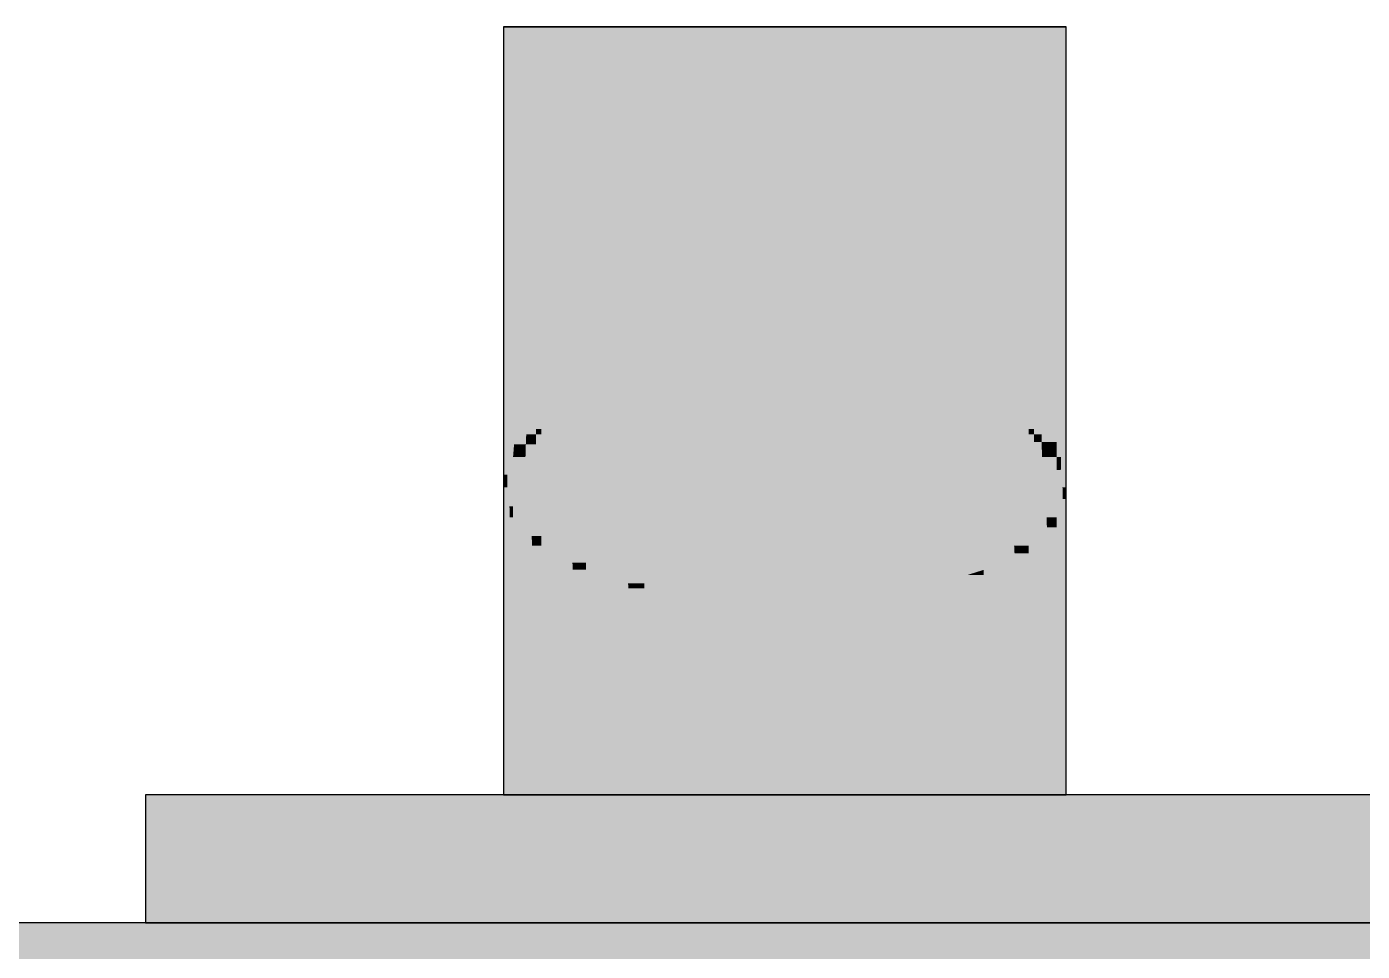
# Model space of a CAD drawing. Extents: x 0 to 756, y -25 to 420.
# Drawn here: x 330.607 to 331.651, y 313.811 to 314.533 of the extents above; entities that cross this region are included whole.
import ezdxf

# ---------------------------------------------------------------- set-up
doc = ezdxf.new("R2010")
doc.units = 0
doc.layers.get('0').update_dxf_attribs({"lineweight": 25})
doc.layers.add('0-Shading', color=7, linetype='Continuous', lineweight=25)

# ---------------------------------------------------------------- blocks, each defined once
blk = doc.blocks.new('Shading-A0T78ONBOY', base_point=(329.6628, 313.8124))
at = {"layer": '0-Shading', "color": 252, "true_color": 0x909090}
for points in [[(330.9825, 314.183), (330.9794, 314.183), (330.9869, 314.533)], [(330.9794, 314.183), (330.9869, 314.533), (330.9794, 314.533)], [(330.9839, 314.1732), (330.9794, 314.1732), (330.9794, 314.533)], [(330.9841, 314.1584), (330.9869, 314.533), (330.9794, 314.533)], [(330.9869, 314.1968), (330.9827, 314.1968), (330.9869, 314.533)], [(330.9869, 314.1584), (330.9841, 314.1584), (330.9869, 314.533)], [(331.4152, 314.1968), (331.4119, 314.1968), (331.4194, 314.533)], [(331.4119, 314.1968), (331.4194, 314.533), (331.4119, 314.533)], [(331.4164, 314.1732), (331.4194, 314.533), (331.4119, 314.533)], [(331.4165, 314.1641), (331.4119, 314.1641), (331.4119, 314.533)], [(331.4194, 314.1868), (331.4151, 314.1868), (331.4194, 314.533)], [(331.4194, 314.1732), (331.4164, 314.1732), (331.4194, 314.533)], [(330.9825, 314.183), (330.9869, 314.183), (330.9869, 314.1968)], [(330.9825, 314.183), (330.9869, 314.1968), (330.9827, 314.1968)], [(331.4151, 314.1868), (331.4119, 314.1868), (331.4119, 314.1968)], [(331.4151, 314.1868), (331.4152, 314.1968), (331.4119, 314.1968)], [(330.9824, 314.1732), (330.9794, 314.1732), (330.9825, 314.183)], [(330.9794, 313.933), (330.9869, 313.933), (330.9825, 314.183)], [(330.9794, 314.1732), (330.9825, 314.183), (330.9794, 314.183)], [(330.9869, 313.933), (330.9825, 314.183), (330.9869, 314.183)], [(331.4119, 313.933), (331.4151, 314.1868), (331.4119, 314.1868)], [(331.4149, 314.1732), (331.4194, 314.1732), (331.4151, 314.1868)], [(331.4194, 314.1732), (331.4194, 314.1868), (331.4151, 314.1868)], [(330.9794, 313.933), (330.9824, 314.1732), (330.9794, 314.1732)], [(330.9794, 314.1584), (330.9841, 314.1584), (330.9794, 314.1732)], [(330.9841, 314.1584), (330.9839, 314.1732), (330.9794, 314.1732)], [(331.4119, 313.933), (331.4194, 313.933), (331.4149, 314.1732)], [(331.4194, 313.933), (331.4149, 314.1732), (331.4194, 314.1732)], [(331.4165, 314.1641), (331.4194, 314.1732), (331.4164, 314.1732)], [(331.4194, 314.1641), (331.4165, 314.1641), (331.4194, 314.1732)], [(330.9794, 313.933), (330.9869, 313.933), (330.9794, 314.1584)], [(330.9869, 313.933), (330.9794, 314.1584), (330.9841, 314.1584)], [(330.9869, 314.1496), (330.9842, 314.1496), (330.9841, 314.1584)], [(330.9869, 314.1496), (330.9869, 314.1584), (330.9841, 314.1584)], [(331.4119, 314.1496), (331.4167, 314.1496), (331.4165, 314.1641)], [(331.4119, 314.1496), (331.4165, 314.1641), (331.4119, 314.1641)], [(331.4194, 313.933), (331.4194, 314.1641), (331.4165, 314.1641)], [(330.9869, 313.933), (330.9869, 314.1496), (330.9842, 314.1496)], [(331.4119, 313.933), (331.4194, 313.933), (331.4119, 314.1496)], [(331.4194, 313.933), (331.4119, 314.1496), (331.4167, 314.1496)], [(330.8503, 313.8318), (330.4979, 313.8318), (330.8546, 313.8326)], [(330.4979, 313.8318), (330.8546, 313.8326), (330.5051, 313.8326)], [(330.8502, 313.8318), (330.8503, 313.8318), (330.4979, 313.8318)], [(331.0986, 313.8318), (330.8502, 313.8318), (331.101, 313.8326)], [(330.8502, 313.8318), (331.101, 313.8326), (330.8546, 313.8326)], [(331.0985, 313.8318), (331.0986, 313.8318), (330.8502, 313.8318)], [(339.0366, 313.8318), (331.0985, 313.8318), (338.9904, 313.8326)], [(331.0985, 313.8318), (338.9904, 313.8326), (331.101, 313.8326)], [(339.0846, 313.831), (339.0366, 313.8318), (331.0985, 313.8318)], [(338.9904, 313.8326), (331.101, 313.8326), (338.9833, 313.8327)]]:
    blk.add_solid(points, dxfattribs=at)
at = {"layer": '0-Shading', "color": 253, "true_color": 0xb0b0b0}
for points in [[(331.0047, 314.4199), (330.9869, 314.4199), (331.0047, 314.533)], [(330.9869, 314.4199), (331.0047, 314.533), (330.9869, 314.533)], [(331.0009, 314.1496), (330.9869, 314.1496), (330.9869, 314.533)], [(331.0015, 314.135), (331.0089, 314.533), (330.9869, 314.533)], [(331.0089, 314.135), (331.0015, 314.135), (331.0089, 314.533)], [(331.0089, 314.4199), (331.0047, 314.4199), (331.0089, 314.533)], [(331.0047, 314.4199), (331.0089, 314.533), (331.0047, 314.533)], [(331.3941, 314.2188), (331.3899, 314.2188), (331.3941, 314.533)], [(331.3899, 314.2188), (331.3941, 314.533), (331.3899, 314.533)], [(331.404, 314.1496), (331.4119, 314.533), (331.3899, 314.533)], [(331.4042, 314.1419), (331.3899, 314.1419), (331.3899, 314.533)], [(331.4002, 314.2146), (331.3941, 314.2146), (331.4119, 314.533)], [(331.3941, 314.2146), (331.4119, 314.533), (331.3941, 314.533)], [(331.4119, 314.2086), (331.4, 314.2086), (331.4119, 314.533)], [(331.4119, 314.1496), (331.404, 314.1496), (331.4119, 314.533)], [(330.9869, 314.1968), (331.0047, 314.4199), (330.9869, 314.4199)], [(330.9969, 314.2068), (330.9877, 314.2068), (331.0047, 314.4199)], [(331.0047, 314.2146), (330.9972, 314.2146), (331.0047, 314.4199)], [(331.0089, 314.2188), (331.0047, 314.2188), (331.0089, 314.4199)], [(331.0047, 314.2188), (331.0089, 314.4199), (331.0047, 314.4199)], [(330.9969, 314.2068), (331.0047, 314.2068), (331.0047, 314.2146)], [(330.9969, 314.2068), (331.0047, 314.2146), (330.9972, 314.2146)], [(331.0047, 314.2146), (331.0089, 314.2146), (331.0089, 314.2188)], [(331.0047, 314.2146), (331.0089, 314.2188), (331.0047, 314.2188)], [(331.0047, 313.933), (331.0089, 313.933), (331.0047, 314.2146)], [(331.0089, 313.933), (331.0047, 314.2146), (331.0089, 314.2146)], [(331.3941, 314.2146), (331.3899, 314.2146), (331.3899, 314.2188)], [(331.3941, 314.2146), (331.3941, 314.2188), (331.3899, 314.2188)], [(331.3941, 314.046), (331.3899, 314.046), (331.3941, 314.2146)], [(331.3899, 314.046), (331.3941, 314.2146), (331.3899, 314.2146)], [(331.4, 314.2086), (331.3941, 314.2086), (331.3941, 314.2146)], [(331.4, 314.2086), (331.4002, 314.2146), (331.3941, 314.2146)], [(331.3941, 314.046), (331.4, 314.2086), (331.3941, 314.2086)], [(331.3941, 314.046), (331.407, 314.046), (331.4, 314.2086)], [(331.4119, 314.1968), (331.4005, 314.1968), (331.4, 314.2086)], [(331.4119, 314.1968), (331.4119, 314.2086), (331.4, 314.2086)], [(330.9966, 314.1968), (330.9869, 314.1968), (330.9969, 314.2068)], [(330.9869, 313.933), (331.0047, 313.933), (330.9969, 314.2068)], [(330.9869, 314.1968), (330.9969, 314.2068), (330.9877, 314.2068)], [(331.0047, 313.933), (330.9969, 314.2068), (331.0047, 314.2068)], [(330.9869, 313.933), (330.9966, 314.1968), (330.9869, 314.1968)], [(331.4119, 313.933), (331.4119, 314.1968), (331.4005, 314.1968)], [(330.9869, 314.135), (331.0015, 314.135), (330.9869, 314.1496)], [(331.0015, 314.135), (331.0009, 314.1496), (330.9869, 314.1496)], [(331.4042, 314.1419), (331.4119, 314.1496), (331.404, 314.1496)], [(331.4119, 314.1419), (331.4042, 314.1419), (331.4119, 314.1496)], [(331.3899, 314.1276), (331.4048, 314.1276), (331.4042, 314.1419)], [(331.3899, 314.1276), (331.4042, 314.1419), (331.3899, 314.1419)], [(331.4119, 313.933), (331.4119, 314.1419), (331.4042, 314.1419)], [(330.9869, 313.933), (331.0089, 313.933), (330.9869, 314.135)], [(331.0089, 313.933), (330.9869, 314.135), (331.0015, 314.135)], [(331.0089, 314.1276), (331.0017, 314.1276), (331.0015, 314.135)], [(331.0089, 314.1276), (331.0089, 314.135), (331.0015, 314.135)], [(331.0089, 313.933), (331.0089, 314.1276), (331.0017, 314.1276)], [(331.3899, 313.933), (331.4119, 313.933), (331.3899, 314.1276)], [(331.4119, 313.933), (331.3899, 314.1276), (331.4048, 314.1276)], [(331.3899, 313.933), (331.3941, 314.046), (331.3899, 314.046)], [(331.3899, 313.933), (331.3941, 313.933), (331.3941, 314.046)], [(331.3941, 313.933), (331.4119, 313.933), (331.3941, 314.046)], [(331.4119, 313.933), (331.3941, 314.046), (331.407, 314.046)], [(352.7394, 313.8245), (328.7309, 313.8245), (352.7394, 313.826)], [(328.7309, 313.8245), (352.7394, 313.826), (328.7314, 313.826)], [(352.7394, 313.8195), (352.7394, 313.8245), (328.7309, 313.8245)], [(352.7394, 313.826), (328.7314, 313.826), (352.7394, 313.8295)], [(330.8292, 313.8241), (330.462, 313.8241), (330.8331, 313.8262)], [(330.462, 313.8241), (330.8331, 313.8262), (330.4687, 313.8262)], [(330.8291, 313.824), (330.8292, 313.8241), (330.462, 313.8241)], [(330.8331, 313.8262), (330.4687, 313.8262), (330.8332, 313.8263)], [(331.0872, 313.824), (330.8291, 313.824), (331.0894, 313.8263)], [(330.8291, 313.824), (331.0894, 313.8263), (330.8332, 313.8263)], [(331.0871, 313.824), (331.0872, 313.824), (330.8291, 313.824)], [(331.0894, 313.8263), (330.8332, 313.8263), (331.0894, 313.8263)], [(339.2537, 313.824), (331.0871, 313.824), (339.2106, 313.8263)], [(331.0871, 313.824), (339.2106, 313.8263), (331.0894, 313.8263)], [(339.2844, 313.8223), (339.2537, 313.824), (331.0871, 313.824)], [(339.2106, 313.8263), (331.0894, 313.8263), (339.1888, 313.8275)]]:
    blk.add_solid(points, dxfattribs=at)
at = {"layer": '0-Shading', "color": 254, "true_color": 0xcdcdcd}
for points in [[(331.0261, 314.228), (331.0089, 314.228), (331.0438, 314.533)], [(331.0089, 314.228), (331.0438, 314.533), (331.0089, 314.533)], [(331.0325, 314.1276), (331.0089, 314.1276), (331.0089, 314.533)], [(331.0333, 314.1144), (331.0438, 314.533), (331.0089, 314.533)], [(331.0438, 314.2376), (331.0266, 314.2376), (331.0438, 314.533)], [(331.0438, 314.1144), (331.0333, 314.1144), (331.0438, 314.533)], [(331.3727, 314.2376), (331.3549, 314.2376), (331.3899, 314.533)], [(331.3549, 314.2376), (331.3899, 314.533), (331.3549, 314.533)], [(331.3786, 314.1276), (331.3899, 314.533), (331.3549, 314.533)], [(331.3789, 314.1217), (331.3549, 314.1217), (331.3549, 314.533)], [(331.3899, 314.2283), (331.3722, 314.2283), (331.3899, 314.533)], [(331.3899, 314.1276), (331.3786, 314.1276), (331.3899, 314.533)], [(331.0261, 314.228), (331.0438, 314.228), (331.0438, 314.2376)], [(331.0261, 314.228), (331.0438, 314.2376), (331.0266, 314.2376)], [(331.3722, 314.2283), (331.3549, 314.2283), (331.3549, 314.2376)], [(331.3722, 314.2283), (331.3727, 314.2376), (331.3549, 314.2376)], [(331.0089, 313.933), (331.0438, 313.933), (331.0261, 314.228)], [(331.0255, 314.2188), (331.0089, 314.2188), (331.0261, 314.228)], [(331.0089, 314.2188), (331.0261, 314.228), (331.0089, 314.228)], [(331.0438, 313.933), (331.0261, 314.228), (331.0438, 314.228)], [(331.3549, 313.933), (331.3722, 314.2283), (331.3549, 314.2283)], [(331.3716, 314.2188), (331.3899, 314.2188), (331.3722, 314.2283)], [(331.3899, 314.2188), (331.3899, 314.2283), (331.3722, 314.2283)], [(331.0089, 313.933), (331.0255, 314.2188), (331.0089, 314.2188)], [(331.3549, 313.933), (331.3899, 313.933), (331.3716, 314.2188)], [(331.3899, 313.933), (331.3716, 314.2188), (331.3899, 314.2188)], [(331.0089, 314.1144), (331.0333, 314.1144), (331.0089, 314.1276)], [(331.0333, 314.1144), (331.0325, 314.1276), (331.0089, 314.1276)], [(331.3789, 314.1217), (331.3899, 314.1276), (331.3786, 314.1276)], [(331.3899, 314.1217), (331.3789, 314.1217), (331.3899, 314.1276)], [(331.3549, 314.1087), (331.3797, 314.1087), (331.3789, 314.1217)], [(331.3549, 314.1087), (331.3789, 314.1217), (331.3549, 314.1217)], [(331.3899, 313.933), (331.3899, 314.1217), (331.3789, 314.1217)], [(331.0089, 313.933), (331.0438, 313.933), (331.0089, 314.1144)], [(331.0438, 313.933), (331.0089, 314.1144), (331.0333, 314.1144)], [(331.0438, 314.1087), (331.0336, 314.1087), (331.0333, 314.1144)], [(331.0438, 314.1087), (331.0438, 314.1144), (331.0333, 314.1144)], [(331.0438, 313.933), (331.0438, 314.1087), (331.0336, 314.1087)], [(331.3549, 313.933), (331.3899, 313.933), (331.3549, 314.1087)], [(331.3899, 313.933), (331.3549, 314.1087), (331.3797, 314.1087)], [(330.8251, 313.8329), (330.8251, 313.933), (330.7823, 313.933)], [(330.7823, 313.8329), (330.8251, 313.8329), (330.7823, 313.933)], [(340.8116, 313.8142), (328.7285, 313.8142), (328.7289, 313.8166)], [(332.777, 313.8124), (340.8116, 313.8142), (328.7285, 313.8142)], [(352.7394, 313.8166), (328.7289, 313.8166), (352.7394, 313.8195)], [(352.7394, 313.8119), (352.7394, 313.8166), (328.7289, 313.8166)], [(330.8154, 313.8135), (330.4386, 313.8135), (330.8188, 313.8168)], [(330.4386, 313.8135), (330.8188, 313.8168), (330.4442, 313.8168)], [(330.8152, 313.8133), (330.8154, 313.8135), (330.4386, 313.8135)], [(330.8188, 313.8168), (330.4442, 313.8168), (330.8188, 313.8169)], [(331.0797, 313.8133), (330.8152, 313.8133), (331.0816, 313.8169)], [(330.8152, 313.8133), (331.0816, 313.8169), (330.8188, 313.8169)], [(331.0797, 313.8132), (331.0797, 313.8133), (330.8152, 313.8133)], [(331.0816, 313.8169), (330.8188, 313.8169), (331.0816, 313.8169)], [(339.3934, 313.8132), (331.0797, 313.8132), (339.3469, 313.8179)], [(331.0797, 313.8132), (337.5753, 313.8169), (331.0816, 313.8169)], [(332.777, 313.8124), (339.3934, 313.8132), (331.0797, 313.8132)], [(337.5753, 313.8169), (331.0816, 313.8169), (339.3469, 313.8179)]]:
    blk.add_solid(points, dxfattribs=at)
at = {"layer": '0-Shading', "color": 254, "true_color": 0xe4e4e4}
for points in [[(331.0675, 314.2451), (331.0438, 314.2451), (331.0894, 314.533)], [(331.0438, 314.2451), (331.0894, 314.533), (331.0438, 314.533)], [(331.076, 314.1087), (331.0438, 314.1087), (331.0438, 314.533)], [(331.0768, 314.0982), (331.0894, 314.533), (331.0438, 314.533)], [(331.0894, 314.2521), (331.0681, 314.2521), (331.0894, 314.533)], [(331.0894, 314.0982), (331.0768, 314.0982), (331.0894, 314.533)], [(331.3336, 314.2521), (331.3094, 314.2521), (331.3549, 314.533)], [(331.3094, 314.2521), (331.3549, 314.533), (331.3094, 314.533)], [(331.3416, 314.1087), (331.3549, 314.533), (331.3094, 314.533)], [(331.3419, 314.1046), (331.3094, 314.1046), (331.3094, 314.533)], [(331.3549, 314.2446), (331.3331, 314.2446), (331.3549, 314.533)], [(331.3549, 314.1087), (331.3416, 314.1087), (331.3549, 314.533)], [(331.0675, 314.2451), (331.0894, 314.2451), (331.0894, 314.2521)], [(331.0675, 314.2451), (331.0894, 314.2521), (331.0681, 314.2521)], [(331.3331, 314.2446), (331.3094, 314.2446), (331.3094, 314.2521)], [(331.3331, 314.2446), (331.3336, 314.2521), (331.3094, 314.2521)], [(331.067, 314.2376), (331.0438, 314.2376), (331.0675, 314.2451)], [(331.0438, 313.933), (331.0894, 313.933), (331.0675, 314.2451)], [(331.0438, 314.2376), (331.0675, 314.2451), (331.0438, 314.2451)], [(331.0894, 313.933), (331.0675, 314.2451), (331.0894, 314.2451)], [(331.3094, 313.933), (331.3331, 314.2446), (331.3094, 314.2446)], [(331.3325, 314.2376), (331.3549, 314.2376), (331.3331, 314.2446)], [(331.3549, 314.2376), (331.3549, 314.2446), (331.3331, 314.2446)], [(331.0438, 313.933), (331.067, 314.2376), (331.0438, 314.2376)], [(331.3094, 313.933), (331.3549, 313.933), (331.3325, 314.2376)], [(331.3549, 313.933), (331.3325, 314.2376), (331.3549, 314.2376)], [(331.0438, 314.0982), (331.0768, 314.0982), (331.0438, 314.1087)], [(331.0768, 314.0982), (331.076, 314.1087), (331.0438, 314.1087)], [(331.3094, 314.0943), (331.3427, 314.0943), (331.3419, 314.1046)], [(331.3094, 314.0943), (331.3419, 314.1046), (331.3094, 314.1046)], [(331.3419, 314.1046), (331.3549, 314.1087), (331.3416, 314.1087)], [(331.3549, 314.1046), (331.3419, 314.1046), (331.3549, 314.1087)], [(331.3549, 313.933), (331.3549, 314.1046), (331.3419, 314.1046)], [(331.0438, 313.933), (331.0894, 313.933), (331.0438, 314.0982)], [(331.0894, 313.933), (331.0438, 314.0982), (331.0768, 314.0982)], [(331.0894, 314.0943), (331.0771, 314.0943), (331.0768, 314.0982)], [(331.0894, 314.0943), (331.0894, 314.0982), (331.0768, 314.0982)], [(331.0894, 313.933), (331.0894, 314.0943), (331.0771, 314.0943)], [(331.3094, 313.933), (331.3549, 313.933), (331.3094, 314.0943)], [(331.3549, 313.933), (331.3094, 314.0943), (331.3427, 314.0943)], [(331.4751, 313.8329), (331.5328, 313.933), (331.4751, 313.933)], [(331.4751, 313.8329), (331.5328, 313.8329), (331.5328, 313.933)]]:
    blk.add_solid(points, dxfattribs=at)
at = {"layer": '0-Shading', "color": 7, "true_color": 0xf5f5f5}
for points in [[(331.118, 314.257), (331.0894, 314.257), (331.1425, 314.533)], [(331.0894, 314.257), (331.1425, 314.533), (331.0894, 314.533)], [(331.1282, 314.0943), (331.0894, 314.0943), (331.0894, 314.533)], [(331.1288, 314.0875), (331.1425, 314.533), (331.0894, 314.533)], [(331.1425, 314.2612), (331.1184, 314.2612), (331.1425, 314.533)], [(331.1425, 314.0875), (331.1288, 314.0875), (331.1425, 314.533)], [(331.2854, 314.2612), (331.2563, 314.2612), (331.3094, 314.533)], [(331.2563, 314.2612), (331.3094, 314.533), (331.2563, 314.533)], [(331.2951, 314.0943), (331.3094, 314.533), (331.2563, 314.533)], [(331.2953, 314.0919), (331.2563, 314.0919), (331.2563, 314.533)], [(331.3094, 314.2563), (331.2849, 314.2563), (331.3094, 314.533)], [(331.3094, 314.0943), (331.2951, 314.0943), (331.3094, 314.533)], [(331.118, 314.257), (331.1425, 314.257), (331.1425, 314.2612)], [(331.118, 314.257), (331.1425, 314.2612), (331.1184, 314.2612)], [(331.2849, 314.2563), (331.2563, 314.2563), (331.2563, 314.2612)], [(331.2849, 314.2563), (331.2854, 314.2612), (331.2563, 314.2612)], [(331.1176, 314.2521), (331.0894, 314.2521), (331.118, 314.257)], [(331.0894, 313.933), (331.1425, 313.933), (331.118, 314.257)], [(331.0894, 314.2521), (331.118, 314.257), (331.0894, 314.257)], [(331.0894, 313.933), (331.1176, 314.2521), (331.0894, 314.2521)], [(331.1425, 313.933), (331.118, 314.257), (331.1425, 314.257)], [(331.2563, 313.933), (331.2849, 314.2563), (331.2563, 314.2563)], [(331.2563, 313.933), (331.3094, 313.933), (331.2846, 314.2521)], [(331.2846, 314.2521), (331.3094, 314.2521), (331.2849, 314.2563)], [(331.3094, 313.933), (331.2846, 314.2521), (331.3094, 314.2521)], [(331.3094, 314.2521), (331.3094, 314.2563), (331.2849, 314.2563)], [(331.0894, 314.0875), (331.1288, 314.0875), (331.0894, 314.0943)], [(331.1288, 314.0875), (331.1282, 314.0943), (331.0894, 314.0943)], [(331.2953, 314.0919), (331.3094, 314.0943), (331.2951, 314.0943)], [(331.3094, 314.0919), (331.2953, 314.0919), (331.3094, 314.0943)], [(331.0894, 313.933), (331.1425, 313.933), (331.0894, 314.0875)], [(331.1425, 313.933), (331.0894, 314.0875), (331.1288, 314.0875)], [(331.1425, 314.0851), (331.129, 314.0851), (331.1288, 314.0875)], [(331.1425, 314.0851), (331.1425, 314.0875), (331.1288, 314.0875)], [(331.1425, 313.933), (331.1425, 314.0851), (331.129, 314.0851)], [(331.2563, 314.0851), (331.2959, 314.0851), (331.2953, 314.0919)], [(331.2563, 314.0851), (331.2953, 314.0919), (331.2563, 314.0919)], [(331.2563, 313.933), (331.3094, 313.933), (331.2563, 314.0851)], [(331.3094, 313.933), (331.2563, 314.0851), (331.2959, 314.0851)], [(331.3094, 313.933), (331.3094, 314.0919), (331.2953, 314.0919)], [(330.976, 313.8329), (331.0411, 313.8329), (331.0411, 313.933)], [(330.976, 313.8329), (331.0411, 313.933), (330.976, 313.933)]]:
    blk.add_solid(points, dxfattribs=at)
at = {"layer": '0-Shading', "color": 7, "true_color": 0xfdfdfd}
for points in [[(331.1738, 314.2629), (331.1425, 314.2629), (331.1994, 314.533)], [(331.1425, 314.2629), (331.1994, 314.533), (331.1425, 314.533)], [(331.185, 314.0851), (331.1425, 314.0851), (331.1425, 314.533)], [(331.1852, 314.0828), (331.1994, 314.533), (331.1425, 314.533)], [(331.1994, 314.2643), (331.1739, 314.2643), (331.1994, 314.533)], [(331.1994, 314.0828), (331.1852, 314.0828), (331.1994, 314.533)], [(331.2308, 314.2643), (331.1994, 314.2643), (331.2563, 314.533)], [(331.1994, 314.2643), (331.2563, 314.533), (331.1994, 314.533)], [(331.2419, 314.0851), (331.2563, 314.533), (331.1994, 314.533)], [(331.242, 314.0844), (331.1994, 314.0844), (331.1994, 314.533)], [(331.2563, 314.2626), (331.2307, 314.2626), (331.2563, 314.533)], [(331.2563, 314.0851), (331.2419, 314.0851), (331.2563, 314.533)], [(331.1736, 314.2612), (331.1425, 314.2612), (331.1738, 314.2629)], [(331.1425, 313.933), (331.1994, 313.933), (331.1738, 314.2629)], [(331.1425, 314.2612), (331.1738, 314.2629), (331.1425, 314.2629)], [(331.1425, 313.933), (331.1736, 314.2612), (331.1425, 314.2612)], [(331.1738, 314.2629), (331.1994, 314.2629), (331.1994, 314.2643)], [(331.1738, 314.2629), (331.1994, 314.2643), (331.1739, 314.2643)], [(331.1994, 313.933), (331.1738, 314.2629), (331.1994, 314.2629)], [(331.2307, 314.2626), (331.1994, 314.2626), (331.1994, 314.2643)], [(331.2307, 314.2626), (331.2308, 314.2643), (331.1994, 314.2643)], [(331.1994, 313.933), (331.2307, 314.2626), (331.1994, 314.2626)], [(331.1994, 313.933), (331.2563, 313.933), (331.2305, 314.2612)], [(331.2305, 314.2612), (331.2563, 314.2612), (331.2307, 314.2626)], [(331.2563, 313.933), (331.2305, 314.2612), (331.2563, 314.2612)], [(331.2563, 314.2612), (331.2563, 314.2626), (331.2307, 314.2626)], [(331.1425, 314.0828), (331.1852, 314.0828), (331.1425, 314.0851)], [(331.1852, 314.0828), (331.185, 314.0851), (331.1425, 314.0851)], [(331.1994, 314.0821), (331.2422, 314.0821), (331.242, 314.0844)], [(331.1994, 314.0821), (331.242, 314.0844), (331.1994, 314.0844)], [(331.242, 314.0844), (331.2563, 314.0851), (331.2419, 314.0851)], [(331.2563, 314.0844), (331.242, 314.0844), (331.2563, 314.0851)], [(331.2563, 313.933), (331.2563, 314.0844), (331.242, 314.0844)], [(331.1425, 313.933), (331.1994, 313.933), (331.1425, 314.0828)], [(331.1994, 313.933), (331.1425, 314.0828), (331.1852, 314.0828)], [(331.1994, 314.0821), (331.1853, 314.0821), (331.1852, 314.0828)], [(331.1994, 314.0821), (331.1994, 314.0828), (331.1852, 314.0828)], [(331.1994, 313.933), (331.1994, 314.0821), (331.1853, 314.0821)], [(331.1994, 313.933), (331.2563, 313.933), (331.1994, 314.0821)], [(331.2563, 313.933), (331.1994, 314.0821), (331.2422, 314.0821)], [(331.2497, 313.8329), (331.3191, 313.8329), (331.3191, 313.933)], [(331.2497, 313.8329), (331.3191, 313.933), (331.2497, 313.933)]]:
    blk.add_solid(points, dxfattribs=at)
at = {"layer": '0-Shading', "color": 252, "true_color": 0x858585}
for points in [[(330.6995, 313.8329), (330.703, 313.933), (330.6995, 313.933)], [(330.6995, 313.8329), (330.703, 313.8329), (330.703, 313.933)], [(328.7351, 313.8326), (346.6652, 313.8329), (328.7361, 313.8329)], [(346.6652, 313.8329), (328.7361, 313.8329), (348.1594, 313.8329)], [(328.7361, 313.8329), (348.1594, 313.8329), (329.1594, 313.8329)], [(330.5051, 313.8326), (330.8546, 313.8326), (330.5151, 313.8329)], [(330.8546, 313.8326), (330.5151, 313.8329), (330.8605, 313.8329)], [(330.8546, 313.8326), (331.101, 313.8326), (330.8605, 313.8329)], [(331.101, 313.8326), (330.8605, 313.8329), (331.1041, 313.8329)], [(338.9833, 313.8327), (331.1021, 313.8327), (338.9471, 313.8329)], [(331.1021, 313.8327), (338.9471, 313.8329), (331.1041, 313.8329)], [(331.101, 313.8326), (338.9833, 313.8327), (331.1021, 313.8327)]]:
    blk.add_solid(points, dxfattribs=at)
at = {"layer": '0-Shading', "color": 252, "true_color": 0x8b8b8b}
for points in [[(330.7059, 313.8329), (330.7059, 313.933), (330.6995, 313.933)], [(330.6995, 313.8329), (330.7059, 313.8329), (330.6995, 313.933)]]:
    blk.add_solid(points, dxfattribs=at)
at = {"layer": '0-Shading', "color": 252, "true_color": 0x979797}
for points in [[(330.703, 313.8755), (330.7107, 313.8755), (330.703, 313.933)], [(330.7107, 313.8755), (330.7107, 313.933), (330.703, 313.933)], [(330.7164, 313.8755), (330.7107, 313.8755), (330.7164, 313.933)], [(330.7107, 313.8755), (330.7164, 313.933), (330.7107, 313.933)], [(330.703, 313.8329), (330.7107, 313.8329), (330.703, 313.8755)], [(330.7107, 313.8329), (330.703, 313.8755), (330.7107, 313.8755)], [(330.7107, 313.8329), (330.7164, 313.8329), (330.7107, 313.8755)], [(330.7164, 313.8329), (330.7164, 313.8755), (330.7107, 313.8755)]]:
    blk.add_solid(points, dxfattribs=at)
at = {"layer": '0-Shading', "color": 253, "true_color": 0x9c9c9c}
for points in [[(330.722, 313.8329), (330.722, 313.933), (330.7059, 313.933)], [(330.7059, 313.8329), (330.722, 313.8329), (330.7059, 313.933)]]:
    blk.add_solid(points, dxfattribs=at)
at = {"layer": '0-Shading', "color": 253, "true_color": 0xa9a9a9}
for points in [[(330.7262, 313.8754), (330.7164, 313.8754), (330.7262, 313.933)], [(330.7164, 313.8754), (330.7262, 313.933), (330.7164, 313.933)], [(330.7262, 313.8754), (330.7394, 313.8754), (330.7394, 313.933)], [(330.7262, 313.8754), (330.7394, 313.933), (330.7262, 313.933)], [(330.7164, 313.8329), (330.7262, 313.8754), (330.7164, 313.8754)], [(330.7164, 313.8329), (330.7262, 313.8329), (330.7262, 313.8754)], [(330.7262, 313.8329), (330.7394, 313.8329), (330.7262, 313.8754)], [(330.7394, 313.8329), (330.7262, 313.8754), (330.7394, 313.8754)]]:
    blk.add_solid(points, dxfattribs=at)
at = {"layer": '0-Shading', "color": 253, "true_color": 0xadadad}
for points in [[(330.7255, 313.8465), (330.722, 313.8465), (330.7255, 313.933)], [(330.722, 313.8465), (330.7255, 313.933), (330.722, 313.933)], [(330.7255, 313.8465), (330.7477, 313.8465), (330.7477, 313.933)], [(330.7255, 313.8465), (330.7477, 313.933), (330.7255, 313.933)], [(330.722, 313.8329), (330.7255, 313.8329), (330.7255, 313.8465)], [(330.722, 313.8329), (330.7255, 313.8465), (330.722, 313.8465)], [(330.7255, 313.8329), (330.7477, 313.8329), (330.7255, 313.8465)], [(330.7477, 313.8329), (330.7255, 313.8465), (330.7477, 313.8465)]]:
    blk.add_solid(points, dxfattribs=at)
at = {"layer": '0-Shading', "color": 9, "true_color": 0xb9b9b9}
for points in [[(330.7394, 313.8329), (330.7715, 313.933), (330.7394, 313.933)], [(330.7394, 313.8329), (330.7715, 313.8329), (330.7715, 313.933)], [(331.626, 313.8329), (331.6594, 313.8329), (331.626, 313.933)], [(331.6594, 313.8329), (331.6594, 313.933), (331.626, 313.933)]]:
    blk.add_solid(points, dxfattribs=at)
at = {"layer": '0-Shading', "color": 9, "true_color": 0xbebebe}
for points in [[(330.7823, 313.8329), (330.7823, 313.933), (330.7477, 313.933)], [(330.7477, 313.8329), (330.7823, 313.8329), (330.7477, 313.933)]]:
    blk.add_solid(points, dxfattribs=at)
at = {"layer": '0-Shading', "color": 9, "true_color": 0xc8c8c8}
for points in [[(330.7829, 313.861), (330.7715, 313.861), (330.7829, 313.933)], [(330.7715, 313.861), (330.7829, 313.933), (330.7715, 313.933)], [(330.7829, 313.861), (330.8121, 313.861), (330.8121, 313.933)], [(330.7829, 313.861), (330.8121, 313.933), (330.7829, 313.933)], [(330.7715, 313.8329), (330.7829, 313.861), (330.7715, 313.861)], [(330.7715, 313.8329), (330.7829, 313.8329), (330.7829, 313.861)], [(330.7829, 313.8329), (330.8121, 313.8329), (330.7829, 313.861)], [(330.8121, 313.8329), (330.7829, 313.861), (330.8121, 313.861)]]:
    blk.add_solid(points, dxfattribs=at)
at = {"layer": '0-Shading', "color": 254, "true_color": 0xd6d6d6}
for points in [[(330.8604, 313.8329), (330.8604, 313.933), (330.8121, 313.933)], [(330.8121, 313.8329), (330.8604, 313.8329), (330.8121, 313.933)]]:
    blk.add_solid(points, dxfattribs=at)
at = {"layer": '0-Shading', "color": 254, "true_color": 0xdadada}
for points in [[(330.8754, 313.8329), (330.8754, 313.933), (330.8251, 313.933)], [(330.8251, 313.8329), (330.8754, 313.8329), (330.8251, 313.933)]]:
    blk.add_solid(points, dxfattribs=at)
at = {"layer": '0-Shading', "color": 254, "true_color": 0xe3e3e3}
for points in [[(330.8678, 313.8464), (330.8604, 313.8464), (330.8678, 313.933)], [(330.8604, 313.8464), (330.8678, 313.933), (330.8604, 313.933)], [(330.8678, 313.8464), (330.9154, 313.8464), (330.9154, 313.933)], [(330.8678, 313.8464), (330.9154, 313.933), (330.8678, 313.933)], [(330.8604, 313.8329), (330.8678, 313.8464), (330.8604, 313.8464)], [(330.8604, 313.8329), (330.8678, 313.8329), (330.8678, 313.8464)], [(330.8678, 313.8329), (330.9154, 313.8329), (330.8678, 313.8464)], [(330.9154, 313.8329), (330.8678, 313.8464), (330.9154, 313.8464)]]:
    blk.add_solid(points, dxfattribs=at)
at = {"layer": '0-Shading', "color": 254, "true_color": 0xe6e6e6}
for points in [[(330.8754, 313.8329), (330.9322, 313.8329), (330.9322, 313.933)], [(330.8754, 313.8329), (330.9322, 313.933), (330.8754, 313.933)]]:
    blk.add_solid(points, dxfattribs=at)
at = {"layer": '0-Shading', "color": 7, "true_color": 0xededed}
for points in [[(330.9154, 313.8329), (330.976, 313.933), (330.9154, 313.933)], [(330.9154, 313.8329), (330.976, 313.8329), (330.976, 313.933)]]:
    blk.add_solid(points, dxfattribs=at)
at = {"layer": '0-Shading', "color": 7, "true_color": 0xefefef}
for points in [[(330.9942, 313.8329), (330.9942, 313.933), (330.9322, 313.933)], [(330.9322, 313.8329), (330.9942, 313.8329), (330.9322, 313.933)]]:
    blk.add_solid(points, dxfattribs=at)
at = {"layer": '0-Shading', "color": 7, "true_color": 0xf7f7f7}
for points in [[(331.0603, 313.8329), (331.0603, 313.933), (330.9942, 313.933)], [(330.9942, 313.8329), (331.0603, 313.8329), (330.9942, 313.933)]]:
    blk.add_solid(points, dxfattribs=at)
at = {"layer": '0-Shading', "color": 7, "true_color": 0xfafafa}
for points in [[(331.099, 313.9178), (331.0411, 313.9178), (331.099, 313.933)], [(331.0411, 313.9178), (331.099, 313.933), (331.0411, 313.933)], [(331.099, 313.9178), (331.1093, 313.9178), (331.1093, 313.933)], [(331.099, 313.9178), (331.1093, 313.933), (331.099, 313.933)], [(331.0411, 313.8329), (331.099, 313.9178), (331.0411, 313.9178)], [(331.0411, 313.8329), (331.099, 313.8329), (331.099, 313.9178)], [(331.099, 313.8329), (331.1093, 313.8329), (331.099, 313.9178)], [(331.1093, 313.8329), (331.099, 313.9178), (331.1093, 313.9178)]]:
    blk.add_solid(points, dxfattribs=at)
at = {"layer": '0-Shading', "color": 7, "true_color": 0xfcfcfc}
for points in [[(331.1292, 313.8329), (331.1292, 313.933), (331.0603, 313.933)], [(331.0603, 313.8329), (331.1292, 313.8329), (331.0603, 313.933)]]:
    blk.add_solid(points, dxfattribs=at)
at = {"layer": '0-Shading', "color": 7, "true_color": 0xfefefe}
for points in [[(331.1793, 313.8329), (331.1793, 313.933), (331.1093, 313.933)], [(331.1093, 313.8329), (331.1793, 313.8329), (331.1093, 313.933)], [(331.1292, 313.8329), (331.1994, 313.933), (331.1292, 313.933)], [(331.1292, 313.8329), (331.1994, 313.8329), (331.1994, 313.933)], [(331.2292, 313.9038), (331.1793, 313.9038), (331.2292, 313.933)], [(331.1793, 313.9038), (331.2292, 313.933), (331.1793, 313.933)], [(331.1994, 313.8329), (331.2721, 313.933), (331.1994, 313.933)], [(331.1994, 313.8329), (331.2721, 313.8329), (331.2721, 313.933)], [(331.2292, 313.9038), (331.2497, 313.9038), (331.2497, 313.933)], [(331.2292, 313.9038), (331.2497, 313.933), (331.2292, 313.933)], [(331.1793, 313.8329), (331.2292, 313.9038), (331.1793, 313.9038)], [(331.1793, 313.8329), (331.2292, 313.8329), (331.2292, 313.9038)], [(331.2292, 313.8329), (331.2497, 313.8329), (331.2292, 313.9038)], [(331.2497, 313.8329), (331.2292, 313.9038), (331.2497, 313.9038)]]:
    blk.add_solid(points, dxfattribs=at)
at = {"layer": '0-Shading', "color": 7, "true_color": 0xfbfbfb}
for points in [[(331.2721, 313.8329), (331.3433, 313.8329), (331.2721, 313.933)], [(331.3433, 313.8329), (331.3433, 313.933), (331.2721, 313.933)]]:
    blk.add_solid(points, dxfattribs=at)
at = {"layer": '0-Shading', "color": 7, "true_color": 0xf8f8f8}
for points in [[(331.3191, 313.8329), (331.3861, 313.8329), (331.3861, 313.933)], [(331.3191, 313.8329), (331.3861, 313.933), (331.3191, 313.933)]]:
    blk.add_solid(points, dxfattribs=at)
at = {"layer": '0-Shading', "color": 7, "true_color": 0xf6f6f6}
for points in [[(331.3433, 313.8329), (331.4115, 313.8329), (331.3433, 313.933)], [(331.4115, 313.8329), (331.4115, 313.933), (331.3433, 313.933)]]:
    blk.add_solid(points, dxfattribs=at)
at = {"layer": '0-Shading', "color": 7, "true_color": 0xf2f2f2}
for points in [[(331.4494, 313.8329), (331.4494, 313.933), (331.3861, 313.933)], [(331.3861, 313.8329), (331.4494, 313.8329), (331.3861, 313.933)]]:
    blk.add_solid(points, dxfattribs=at)
at = {"layer": '0-Shading', "color": 7, "true_color": 0xeeeeee}
for points in [[(331.4115, 313.8329), (331.4751, 313.8329), (331.4115, 313.933)], [(331.4751, 313.8329), (331.4751, 313.933), (331.4115, 313.933)]]:
    blk.add_solid(points, dxfattribs=at)
at = {"layer": '0-Shading', "color": 254, "true_color": 0xe9e9e9}
for points in [[(331.4494, 313.8329), (331.5078, 313.8329), (331.5078, 313.933)], [(331.4494, 313.8329), (331.5078, 313.933), (331.4494, 313.933)]]:
    blk.add_solid(points, dxfattribs=at)
at = {"layer": '0-Shading', "color": 254, "true_color": 0xdedede}
for points in [[(331.5078, 313.8329), (331.56, 313.933), (331.5078, 313.933)], [(331.5078, 313.8329), (331.56, 313.8329), (331.56, 313.933)]]:
    blk.add_solid(points, dxfattribs=at)
at = {"layer": '0-Shading', "color": 254, "true_color": 0xd8d8d8}
for points in [[(331.5328, 313.8329), (331.5835, 313.8329), (331.5328, 313.933)], [(331.5835, 313.8329), (331.5835, 313.933), (331.5328, 313.933)]]:
    blk.add_solid(points, dxfattribs=at)
at = {"layer": '0-Shading', "color": 254, "true_color": 0xd1d1d1}
for points in [[(331.56, 313.8329), (331.6051, 313.933), (331.56, 313.933)], [(331.56, 313.8329), (331.6051, 313.8329), (331.6051, 313.933)]]:
    blk.add_solid(points, dxfattribs=at)
at = {"layer": '0-Shading', "color": 9, "true_color": 0xc9c9c9}
for points in [[(331.5835, 313.8566), (331.6159, 313.8566), (331.5835, 313.933)], [(331.6159, 313.8566), (331.6159, 313.933), (331.5835, 313.933)], [(331.626, 313.8566), (331.6159, 313.8566), (331.626, 313.933)], [(331.6159, 313.8566), (331.626, 313.933), (331.6159, 313.933)], [(331.5835, 313.8329), (331.6159, 313.8329), (331.5835, 313.8566)], [(331.6159, 313.8329), (331.5835, 313.8566), (331.6159, 313.8566)], [(331.626, 313.8329), (331.626, 313.8566), (331.6159, 313.8566)], [(331.6159, 313.8329), (331.626, 313.8329), (331.6159, 313.8566)]]:
    blk.add_solid(points, dxfattribs=at)
at = {"layer": '0-Shading', "color": 9, "true_color": 0xc2c2c2}
for points in [[(331.6051, 313.8329), (331.6421, 313.8329), (331.6051, 313.933)], [(331.6421, 313.8329), (331.6421, 313.933), (331.6051, 313.933)]]:
    blk.add_solid(points, dxfattribs=at)
at = {"layer": '0-Shading', "color": 253, "true_color": 0xb2b2b2}
for points in [[(331.6421, 313.8329), (331.6704, 313.933), (331.6421, 313.933)], [(331.6421, 313.8329), (331.6704, 313.8329), (331.6704, 313.933)]]:
    blk.add_solid(points, dxfattribs=at)
at = {"layer": '0-Shading', "color": 252, "true_color": 0x8f8f8f}
for points in [[(348.691, 313.8326), (328.7351, 313.8326), (348.1594, 313.8329)], [(349.3862, 313.832), (328.7346, 313.832), (348.691, 313.8326)], [(328.7346, 313.832), (348.691, 313.8326), (328.7351, 313.8326)], [(352.7394, 313.8295), (349.3862, 313.832), (328.7346, 313.832)]]:
    blk.add_solid(points, dxfattribs=at)
at = {"layer": '0-Shading', "color": 9, "true_color": 0xbbbbbb}
for points in [[(352.7394, 313.8195), (328.7296, 313.8195), (328.7309, 313.8245)], [(330.8188, 313.8169), (330.4443, 313.8169), (330.8291, 313.824)], [(330.4443, 313.8169), (330.8291, 313.824), (330.4618, 313.824)], [(330.8291, 313.824), (330.4618, 313.824), (330.462, 313.8241)], [(331.0816, 313.8169), (330.8188, 313.8169), (331.0871, 313.824)], [(330.8188, 313.8169), (331.0871, 313.824), (330.829, 313.824)], [(331.0871, 313.824), (330.829, 313.824), (330.8291, 313.824)], [(339.3469, 313.8179), (331.0824, 313.8179), (339.2844, 313.8223)], [(331.0824, 313.8179), (339.2844, 313.8223), (331.0858, 313.8223)], [(339.2844, 313.8223), (331.0858, 313.8223), (331.0871, 313.824)], [(328.7289, 313.8166), (352.7394, 313.8195), (328.7296, 313.8195)], [(330.4442, 313.8168), (330.8188, 313.8169), (330.4443, 313.8169)], [(330.8188, 313.8169), (331.0816, 313.8169), (330.8188, 313.8169)], [(331.0816, 313.8169), (339.3469, 313.8179), (331.0824, 313.8179)]]:
    blk.add_solid(points, dxfattribs=at)
at = {"layer": '0-Shading', "color": 253, "true_color": 0xa4a4a4}
for points in [[(328.7314, 313.826), (352.7394, 313.8295), (328.7329, 313.8295)], [(352.7394, 313.8295), (328.7329, 313.8295), (328.7335, 313.8308)], [(330.4687, 313.8262), (330.8332, 313.8263), (330.4689, 313.8263)], [(330.8332, 313.8263), (330.4689, 313.8263), (330.8444, 313.8307)], [(330.4689, 313.8263), (330.8444, 313.8307), (330.4878, 313.8307)], [(330.8444, 313.8307), (330.4878, 313.8307), (330.4879, 313.8307)], [(330.8332, 313.8263), (331.0894, 313.8263), (330.8333, 313.8263)], [(331.0894, 313.8263), (330.8333, 313.8263), (331.0954, 313.8307)], [(330.8333, 313.8263), (331.0954, 313.8307), (330.8444, 313.8307)], [(331.0894, 313.8263), (339.1888, 313.8275), (331.0911, 313.8275)], [(339.1888, 313.8275), (331.0911, 313.8275), (339.1203, 313.8303)], [(331.0911, 313.8275), (339.1203, 313.8303), (331.0948, 313.8303)], [(339.1203, 313.8303), (331.0948, 313.8303), (331.0954, 313.8307)]]:
    blk.add_solid(points, dxfattribs=at)
at = {"layer": '0-Shading', "color": 252, "true_color": 0x929292}
for points in [[(340.4442, 313.8308), (328.7335, 313.8308), (328.7346, 313.832)], [(352.7394, 313.8295), (340.4442, 313.8308), (328.7335, 313.8308)], [(330.8445, 313.8307), (330.4879, 313.8307), (330.8502, 313.8318)], [(330.4879, 313.8307), (330.8502, 313.8318), (330.4976, 313.8318)], [(330.8444, 313.8307), (330.8445, 313.8307), (330.4879, 313.8307)], [(330.8502, 313.8318), (330.4976, 313.8318), (330.4979, 313.8318)], [(330.8444, 313.8307), (331.0954, 313.8307), (330.85, 313.8318)], [(331.0954, 313.8307), (330.85, 313.8318), (331.0985, 313.8318)], [(330.85, 313.8318), (331.0985, 313.8318), (330.8502, 313.8318)], [(339.0986, 313.8307), (331.0954, 313.8307), (339.0846, 313.831)], [(331.0954, 313.8307), (339.0846, 313.831), (331.0962, 313.831)], [(339.1203, 313.8303), (339.0986, 313.8307), (331.0954, 313.8307)], [(339.0846, 313.831), (331.0962, 313.831), (331.0985, 313.8318)]]:
    blk.add_solid(points, dxfattribs=at)
at = {"layer": '0-Shading', "color": 254, "true_color": 0xd0d0d0}
for points in [[(328.7268, 313.8036), (352.7394, 313.8036), (328.7282, 313.8124)], [(328.7282, 313.8124), (332.777, 313.8124), (328.7285, 313.8142)], [(352.7394, 313.8036), (328.7282, 313.8124), (332.777, 313.8124)], [(330.423, 313.8036), (330.8062, 313.8036), (330.4369, 313.8124)], [(330.4369, 313.8124), (330.8144, 313.8124), (330.4383, 313.8133)], [(330.8062, 313.8036), (330.4369, 313.8124), (330.8144, 313.8124)], [(330.4383, 313.8133), (330.8152, 313.8133), (330.4386, 313.8135)], [(330.8144, 313.8124), (330.4383, 313.8133), (330.8152, 313.8133)], [(330.8062, 313.8036), (331.0748, 313.8036), (330.8144, 313.8124)], [(330.8144, 313.8124), (331.0793, 313.8124), (330.8151, 313.8132)], [(331.0748, 313.8036), (330.8144, 313.8124), (331.0793, 313.8124)], [(330.8151, 313.8132), (331.0797, 313.8132), (330.8152, 313.8133)], [(331.0793, 313.8124), (330.8151, 313.8132), (331.0797, 313.8132)], [(331.0778, 313.8095), (339.4299, 313.8095), (331.0797, 313.8132)]]:
    blk.add_solid(points, dxfattribs=at)
blk = doc.blocks.new('3D-Objekt-A0T78OT1OY', base_point=(324.4794, 296.533))
at = {"color": 0, "lineweight": -2}
for p, q in [((330.9869, 314.5329), (330.9794, 314.5329)), ((330.9794, 314.5329), (330.9794, 313.9329)), ((330.9794, 314.5329), (330.9869, 314.5329)), ((331.0089, 314.5329), (330.9869, 314.5329)), ((330.9869, 314.5329), (331.0089, 314.5329)), ((331.0438, 314.5329), (331.0089, 314.5329)), ((331.0089, 314.5329), (331.0438, 314.5329)), ((331.0894, 314.5329), (331.0438, 314.5329)), ((331.0438, 314.5329), (331.0894, 314.5329)), ((331.1425, 314.5329), (331.0894, 314.5329)), ((331.0894, 314.5329), (331.1425, 314.5329)), ((331.1994, 314.5329), (331.1425, 314.5329)), ((331.1425, 314.5329), (331.1994, 314.5329)), ((331.2563, 314.5329), (331.1994, 314.5329)), ((331.1994, 314.5329), (331.2563, 314.5329)), ((331.3094, 314.5329), (331.2563, 314.5329)), ((331.2563, 314.5329), (331.3094, 314.5329)), ((331.355, 314.5329), (331.3094, 314.5329)), ((331.3094, 314.5329), (331.355, 314.5329)), ((331.3899, 314.5329), (331.355, 314.5329)), ((331.355, 314.5329), (331.3899, 314.5329)), ((331.4119, 314.5329), (331.3899, 314.5329)), ((331.3899, 314.5329), (331.4119, 314.5329)), ((331.4194, 314.5329), (331.4119, 314.5329)), ((331.4119, 314.5329), (331.4194, 314.5329)), ((331.4194, 313.9329), (331.4194, 314.5329)), ((330.7059, 313.9329), (330.6995, 313.9329)), ((330.6995, 313.9329), (330.6995, 313.8329)), ((330.703, 313.9329), (330.6995, 313.9329)), ((330.7164, 313.9329), (330.703, 313.9329)), ((330.722, 313.9329), (330.7059, 313.9329)), ((330.7394, 313.9329), (330.7164, 313.9329)), ((330.7477, 313.9329), (330.722, 313.9329)), ((330.7715, 313.9329), (330.7394, 313.9329)), ((330.7823, 313.9329), (330.7477, 313.9329)), ((330.8121, 313.9329), (330.7715, 313.9329)), ((330.8251, 313.9329), (330.7823, 313.9329)), ((330.8604, 313.9329), (330.8121, 313.9329)), ((330.8754, 313.9329), (330.8251, 313.9329)), ((330.9154, 313.9329), (330.8604, 313.9329)), ((330.9322, 313.9329), (330.8754, 313.9329)), ((330.976, 313.9329), (330.9154, 313.9329)), ((330.9942, 313.9329), (330.9322, 313.9329)), ((331.0411, 313.9329), (330.976, 313.9329)), ((330.9794, 313.9329), (330.9869, 313.9329)), ((330.9869, 313.9329), (330.9794, 313.9329)), ((330.9869, 313.9329), (331.0089, 313.9329)), ((331.0089, 313.9329), (330.9869, 313.9329)), ((331.0603, 313.9329), (330.9942, 313.9329)), ((331.0089, 313.9329), (331.0438, 313.9329)), ((331.0438, 313.9329), (331.0089, 313.9329)), ((331.1093, 313.9329), (331.0411, 313.9329)), ((331.0438, 313.9329), (331.0894, 313.9329)), ((331.0894, 313.9329), (331.0438, 313.9329)), ((331.1291, 313.9329), (331.0603, 313.9329)), ((331.0894, 313.9329), (331.1425, 313.9329)), ((331.1425, 313.9329), (331.0894, 313.9329)), ((331.1793, 313.9329), (331.1093, 313.9329)), ((331.1994, 313.9329), (331.1291, 313.9329)), ((331.1425, 313.9329), (331.1994, 313.9329)), ((331.1994, 313.9329), (331.1425, 313.9329)), ((331.2497, 313.9329), (331.1793, 313.9329)), ((331.1994, 313.9329), (331.2563, 313.9329)), ((331.2721, 313.9329), (331.1994, 313.9329)), ((331.2563, 313.9329), (331.1994, 313.9329)), ((331.3191, 313.9329), (331.2497, 313.9329)), ((331.2563, 313.9329), (331.3094, 313.9329)), ((331.3094, 313.9329), (331.2563, 313.9329)), ((331.3433, 313.9329), (331.2721, 313.9329)), ((331.3094, 313.9329), (331.355, 313.9329)), ((331.355, 313.9329), (331.3094, 313.9329)), ((331.3861, 313.9329), (331.3191, 313.9329)), ((331.4115, 313.9329), (331.3433, 313.9329)), ((331.355, 313.9329), (331.3899, 313.9329)), ((331.3899, 313.9329), (331.355, 313.9329)), ((331.4494, 313.9329), (331.3861, 313.9329)), ((331.3899, 313.9329), (331.4119, 313.9329)), ((331.4119, 313.9329), (331.3899, 313.9329)), ((331.4751, 313.9329), (331.4115, 313.9329)), ((331.4119, 313.9329), (331.4194, 313.9329)), ((331.4194, 313.9329), (331.4119, 313.9329)), ((331.5078, 313.9329), (331.4494, 313.9329)), ((331.5328, 313.9329), (331.4751, 313.9329)), ((331.56, 313.9329), (331.5078, 313.9329)), ((331.5835, 313.9329), (331.5328, 313.9329)), ((331.6051, 313.9329), (331.56, 313.9329)), ((331.626, 313.9329), (331.5835, 313.9329)), ((331.6421, 313.9329), (331.6051, 313.9329)), ((331.6594, 313.9329), (331.626, 313.9329)), ((331.6704, 313.9329), (331.6421, 313.9329)), ((352.7394, 313.8329), (324.4794, 313.8329)), ((348.1594, 313.8329), (329.1594, 313.8329)), ((330.6995, 313.8329), (330.7059, 313.8329)), ((330.703, 313.8329), (330.6995, 313.8329)), ((330.7164, 313.8329), (330.703, 313.8329)), ((330.7059, 313.8329), (330.722, 313.8329)), ((330.7394, 313.8329), (330.7164, 313.8329)), ((330.722, 313.8329), (330.7477, 313.8329)), ((330.7715, 313.8329), (330.7394, 313.8329)), ((330.7477, 313.8329), (330.7823, 313.8329)), ((330.8121, 313.8329), (330.7715, 313.8329)), ((330.7823, 313.8329), (330.8251, 313.8329)), ((330.8604, 313.8329), (330.8121, 313.8329)), ((330.8251, 313.8329), (330.8754, 313.8329)), ((330.9154, 313.8329), (330.8604, 313.8329)), ((330.8754, 313.8329), (330.9322, 313.8329)), ((330.976, 313.8329), (330.9154, 313.8329)), ((330.9322, 313.8329), (330.9942, 313.8329)), ((331.0411, 313.8329), (330.976, 313.8329)), ((330.9942, 313.8329), (331.0603, 313.8329)), ((331.1093, 313.8329), (331.0411, 313.8329)), ((331.0603, 313.8329), (331.1291, 313.8329)), ((331.1793, 313.8329), (331.1093, 313.8329)), ((331.1291, 313.8329), (331.1994, 313.8329)), ((331.2497, 313.8329), (331.1793, 313.8329)), ((331.1994, 313.8329), (331.2721, 313.8329)), ((331.3191, 313.8329), (331.2497, 313.8329)), ((331.2721, 313.8329), (331.3433, 313.8329)), ((331.3861, 313.8329), (331.3191, 313.8329)), ((331.3433, 313.8329), (331.4115, 313.8329)), ((331.4494, 313.8329), (331.3861, 313.8329)), ((331.4115, 313.8329), (331.4751, 313.8329)), ((331.5078, 313.8329), (331.4494, 313.8329)), ((331.4751, 313.8329), (331.5328, 313.8329)), ((331.56, 313.8329), (331.5078, 313.8329)), ((331.5328, 313.8329), (331.5835, 313.8329)), ((331.6051, 313.8329), (331.56, 313.8329)), ((331.5835, 313.8329), (331.626, 313.8329)), ((331.6421, 313.8329), (331.6051, 313.8329)), ((331.626, 313.8329), (331.6594, 313.8329)), ((331.6704, 313.8329), (331.6421, 313.8329))]:
    blk.add_line(p, q, dxfattribs=at)

msp = doc.modelspace()

# ---------------------------------------------------------------- block references
msp.add_blockref('Shading-A0T78ONBOY', (329.6628, 313.8124))
at = {"linetype": 'Continuous', "ltscale": 1.25}
msp.add_blockref('3D-Objekt-A0T78OT1OY', (324.4794, 296.533), dxfattribs=at)

doc.saveas('drawing.dxf')
